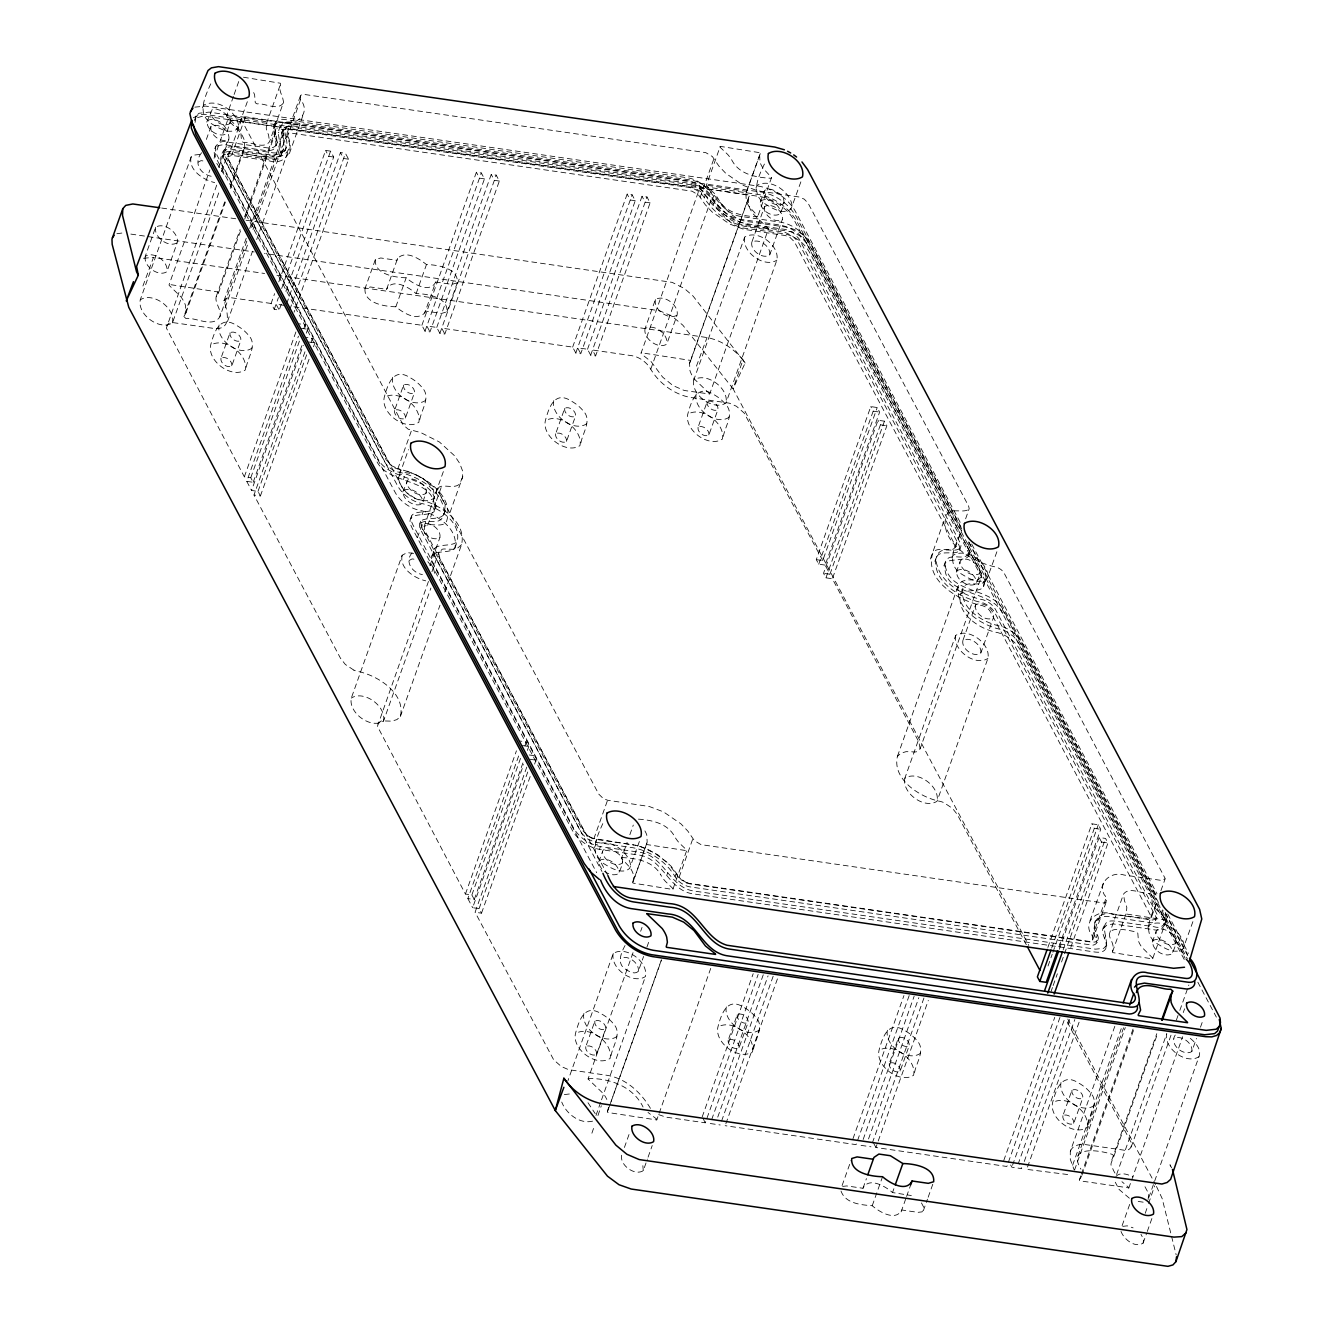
<?xml version="1.0" encoding="UTF-8"?>
<svg xmlns="http://www.w3.org/2000/svg" width="1333" height="1333" viewBox="0 0 1333 1333"><rect width="100%" height="100%" fill="white"/><g stroke="black" fill="none" stroke-linecap="round" stroke-linejoin="round"><path stroke-width="0.75" stroke-dasharray="5 3.75" d="M644.905 830.909A58.235 24.977 19.6 0 1 646.805 835.041L647.171 842.189L632.758 882.513A3.149 1.35 19.6 0 0 633.042 883.096L672.815 889.461L686.762 850.371A3.149 1.35 19.6 0 0 686.445 849.788L679.147 842.839A62.051 26.61 19.6 0 1 674.298 835.924C666.8 822.628 649.971 819.678 636.108 819.012M633.042 952.645L588.07 1078.947L603.382 1093.677A67.683 29.026 19.6 0 1 606.832 1099.492M709.739 393.868L694.426 379.122A67.683 29.026 19.6 0 1 689.927 370.524L689.578 363.226L749.213 195.801A3.649 1.566 19.6 0 0 748.863 195.185L699.875 187.703L641.023 353.228A3.632 1.566 19.6 0 0 641.373 353.928L651.171 361.676L662.651 377.122L672.865 385.504L684.246 390.486L709.689 394.018L768.558 228.709L753.228 213.963A67.683 29.026 19.6 0 1 748.729 205.365L748.396 198.067M224.71 201.9L183.887 316.538L185.854 318.454C195.584 317.071 212.83 328.285 219.862 316.804L246.838 241.023M244.805 147.63L242.689 151.562L244.655 153.295C255.853 156.761 289.461 163.076 276.231 139.798C274.148 135.883 274.181 130.734 277.247 127.518A3.632 1.566 19.6 0 0 276.864 126.818L227.843 119.737A3.649 1.566 19.6 0 0 228.143 120.337L239.69 131.65A67.683 29.026 19.6 0 1 244.322 140.265L244.805 147.63L230.276 188.436M1114.938 1173.04A67.683 29.026 19.6 0 1 1112.289 1167.358C1107.523 1163.026 1117.537 1156.561 1111.939 1154.311C1098.759 1149.846 1066.65 1145.347 1080.913 1169.174M710.722 968.391L656.752 1119.953L607.748 1112.472A3.649 1.566 19.6 0 1 607.415 1111.855L661.351 959.96M689.578 363.226L690.411 360.943A3.649 1.566 19.6 0 0 690.061 360.343L641.173 352.728M183.887 316.538L185.987 312.788L185.504 305.424A67.683 29.026 19.6 0 0 180.888 296.809L169.324 285.495A3.649 1.566 19.6 0 1 169.041 284.879L209.881 169.924M233.425 96.426L226.56 116.038A3.149 1.35 19.6 0 0 226.91 116.638L237.491 127.118A58.235 24.977 19.6 0 1 240.89 133.4L241.506 140.981A3.149 1.35 19.6 0 0 241.84 141.548L243.406 142.448C251.037 141.348 263.501 149.746 269.516 141.781L283.579 102.024L282.246 96.143A62.051 26.61 19.6 0 1 279.963 89.594L280.53 83.796A3.149 1.35 19.6 0 0 280.23 83.213L241.056 76.831M1152.778 958.694L1152.778 958.36A3.149 1.35 19.6 0 0 1152.428 957.76L1141.848 947.263A58.235 24.977 19.6 0 1 1138.449 940.998L1137.832 933.417A3.149 1.35 19.6 0 0 1137.499 932.85L1135.933 931.95C1130.451 930.851 1102.941 923.386 1110.822 939.682A62.051 26.61 19.6 0 1 1113.105 946.23L1112.538 952.029A3.149 1.35 19.6 0 0 1112.838 952.612L1152.578 958.91L1166.508 919.787A3.149 1.35 19.6 0 0 1166.158 919.187L1155.578 908.706A58.235 24.977 19.6 0 1 1152.179 902.424L1151.562 894.843A3.149 1.35 19.6 0 0 1151.229 894.276L1149.663 893.377C1142.031 894.476 1129.584 886.078 1123.552 894.06L1109.822 932.617M607.381 1111.505L608.598 1107.373M240.54 230.876L218.412 293.043C211.131 300.225 222.528 308.839 219.862 316.804M1080.78 1175.839L1079.363 1180.105A3.632 1.566 19.6 0 0 1079.73 1180.805L1128.751 1187.886A3.649 1.566 19.6 0 0 1128.468 1187.286L1121.936 1181.688M745.897 193.635L746.263 200.8A58.235 24.977 19.6 0 0 749.513 207.048L757.494 215.696A3.149 1.35 19.6 0 1 757.761 216.246L756.961 216.812C743.114 216.146 726.252 213.213 718.787 199.9A62.051 26.61 19.6 0 0 713.938 192.985L706.623 186.037A3.149 1.35 19.6 0 1 706.307 185.47L720.253 146.363L760.027 152.728A3.149 1.35 19.6 0 1 760.31 153.312L745.897 193.635L760.26 153.628M759.627 155.061L759.993 162.226A58.235 24.977 19.6 0 0 763.242 168.475L771.224 177.122A3.149 1.35 19.6 0 1 771.49 177.689L757.727 216.546M632.808 882.196L633.841 877.414L633.075 873.598A58.235 24.977 19.6 0 0 629.826 867.35L621.845 858.702A3.149 1.35 19.6 0 1 621.578 858.135L627.11 842.406M720.037 146.73L720.037 146.897A3.149 1.35 19.6 0 0 720.353 147.48L727.668 154.428A62.051 26.61 19.6 0 1 732.5 161.326C739.998 174.64 756.827 177.589 770.691 178.239L771.457 177.989M672.998 889.244L673.032 888.928A3.149 1.35 19.6 0 0 672.715 888.345L665.417 881.396A62.051 26.61 19.6 0 1 660.568 874.498M216.712 185.12L166.392 328.068L244.339 476.814L250.771 477.747L253.17 482.296L246.738 481.363L298.442 336.183M960.976 527.018L811.43 244.789C806.215 235.891 797.017 229.176 786.87 227.227L749.679 221.845C721.77 220.045 717.237 184.737 691.344 180.122L290.661 122.103C265.25 119.553 301.608 157.894 270.516 152.462L233.342 147.08C222.861 144.331 217.779 158.96 222.461 166.542L395.334 492.743C400.133 501.075 408.465 507.256 417.662 509.873C435.108 512.938 459.285 528.135 454.836 548.246C448.538 555.378 424.144 546.763 433.525 564.809L596.667 872.682M223.377 151.112L224.294 159.194L384.837 462.151C387.486 466.75 392.069 470.016 397.001 471.782C417.796 475.781 442.723 489.894 444.472 513.072L445.205 504.757L438.44 491.994M1026.327 944.747L957.261 814.43L952.495 808.365L943.931 802.666A9.731 4.166 19.6 0 0 938.299 801.016C918.904 796.517 892.06 778.955 897.442 756.294L900.925 753.178L906.107 751.662L912.222 751.812A9.731 4.166 19.6 0 0 916.904 751.662L920.103 748.813L981.305 576.972L981.321 573.29L806.432 242.689L799.417 235.608L792.285 231.842L751.545 225.577C734.516 222.294 719.237 210.747 710.922 195.601C706.773 189.703 700.358 185.154 693.21 183.871L292.777 125.885C284.562 123.486 282.713 133.9 287.745 138.665C293.76 148.896 283.312 159.71 272.632 156.244L235.458 150.862C229.376 148.796 225.094 155.778 229.009 160.577L401.733 486.528L406.498 492.593L415.063 498.309A9.731 4.166 19.6 0 0 420.695 499.942C440.107 504.441 466.933 522.003 461.551 544.664L444.172 593.485M246.222 238.274L223.977 300.758C228.06 312.938 232.275 331.884 211.447 328.085L172.574 322.553L168.741 323.319L166.642 325.719M280.696 126.152C271.815 137.599 295.026 162.159 268.133 159.144L228.859 153.578L223.761 154.611L220.995 157.811M428.46 581.438L377.439 726.335L465.434 894.043L471.865 894.976L474.281 899.525L467.85 898.592L519.553 753.412M289.628 126.702C282.846 124.685 280.98 133.167 285.429 137.199C291.177 148.896 279.297 161.376 267.133 157.261L229.959 151.879C224.96 150.212 220.928 155.811 224.844 159.86L397.717 486.062C402.516 494.393 410.847 500.575 420.045 503.174C437.491 506.257 461.668 521.453 457.219 541.565C450.921 548.696 426.527 540.065 435.908 558.127L601.966 871.499M461.551 544.664L458.069 547.78L452.903 549.296L446.772 549.146A9.731 4.166 19.6 0 0 442.089 549.296L438.64 553.262L440.057 558.844L607.948 875.648M920.103 748.813L918.937 742.114L832.375 578.772L886.862 425.744L884.445 421.178L878.014 420.262L823.527 573.29L825.943 577.839L832.375 578.772M1184.221 959.46L1020.095 649.754C1015.296 641.423 1006.965 635.224 997.767 632.625C980.322 629.559 956.144 614.363 960.593 594.251C966.892 587.12 991.285 595.734 981.904 577.689L809.048 251.487C803.832 242.573 794.635 235.858 784.487 233.908L747.296 228.526C719.387 226.743 714.855 191.419 688.961 186.82L288.278 128.801L281.096 129.634L278.314 132.833M983.387 586.42L986.087 578.255L985.204 572.957L968.741 541.665M1114.821 1026.31L1070.316 1151.295L1070.266 1159.243L1074.098 1169.707M1070.316 1151.295C1072.615 1144.897 1080.48 1143.747 1086.362 1144.73L1123.536 1150.112C1129.618 1152.162 1133.9 1145.197 1130.001 1140.381L1066.067 1019.762M226.627 115.571L266.5 121.786A3.149 1.35 19.6 0 1 266.8 122.353L266.25 128.168A62.051 26.61 19.6 0 0 268.533 134.7L269.516 141.781M1166.508 920.137L1126.568 914.055A3.149 1.35 19.6 0 1 1126.268 913.472L1126.818 907.656A62.051 26.61 19.6 0 0 1124.535 901.125L1123.552 894.06M218.412 293.043L218.429 292.677A3.632 1.566 19.6 0 0 218.062 291.977L169.124 284.429M961.46 530.851L807.731 240.74C802.016 231.076 791.719 224.244 780.738 222.194L743.564 216.812C717.037 214.796 712.455 180.605 686.578 177.672L285.895 119.653C258.769 115.338 293.36 152.728 264.384 147.43L227.21 142.048C217.746 138.849 210.731 150.379 216.029 157.994L376.589 460.968C388.57 486.362 438.857 476.731 434.108 511.689C427.06 517.571 402.933 509.856 412.047 527.901L572.607 830.859C578.305 840.523 588.603 847.355 599.583 849.404L636.774 854.786C663.284 856.802 667.866 890.994 693.743 893.943L1094.426 951.962C1123.136 955.894 1087.778 916.204 1116.937 921.386L1154.111 926.768C1165.159 930.267 1169.774 917.004 1162.343 909.939M215.746 146.113L215.479 151.196L217.029 155.211L377.572 458.185C389.769 483.596 438.674 473.715 435.458 508.523M965.625 518.804L969.191 508.656L968.624 506.14L808.081 203.183L804.282 199.167L799.084 197.001L757.461 190.752L743.381 185.437L725.819 173.373L718.92 166.092L712.372 156.544L705.757 152.629L304.241 94.443C299.009 93.16 299.642 100.108 302.508 102.474C309.539 115.471 294.676 126.285 282.546 122.219L245.555 116.837L242.356 117.387L227.993 156.761L228.11 159.11L388.969 462.751C390.719 465.767 393.818 467.866 397.134 468.783C420.278 472.832 454.436 493.51 446.838 520.437C443.589 530.767 422.561 518.72 424.444 529.684L584.987 832.658L587.97 836.058M241.74 118.204L242.156 121.236L403.116 424.894L408.231 429.226L420.761 432.575L439.44 442.006L454.686 455.886L459.685 463.351L462.418 470.482L462.718 476.797L448.988 515.354M274.431 123.719C270.166 133.966 285.995 153.495 263.401 150.229L223.861 144.63L218.045 145.614L214.763 148.913M283.262 128.951C278.847 136.333 289.094 143.248 284.962 150.946M300.425 95.793L286.678 134.366C295.609 147.646 286.612 166.292 268.999 160.793L231.825 155.411L227.993 156.761M436.458 505.74L435.108 508.906C428.043 514.788 403.916 507.073 413.047 525.119L573.59 828.076C579.305 837.741 589.586 844.572 600.583 846.622L637.757 852.004C664.284 854.02 668.866 888.211 694.743 891.144L1095.426 949.163L1103.591 948.396L1106.89 945.097M443.589 514.738C437.957 522.553 414.863 513.038 420.312 529.084L581.555 833.225L587.186 838.724L594.468 842.089L633.025 847.738C650.571 851.004 666.933 862.101 675.714 877.747C679.08 882.446 684.312 885.862 690.011 886.895L1090.694 944.914C1095.959 946.597 1099.675 940.431 1097.875 935.949C1088.494 924.669 1099.692 909.673 1113.205 914.338L1150.379 919.72C1154.911 921.303 1159.143 916.438 1156.028 912.405L995.484 609.448C992.852 604.849 988.253 601.6 983.321 599.833C962.543 595.834 937.599 581.705 935.849 558.527C932.667 582.788 961.576 598.684 982.338 602.616C987.27 604.382 991.852 607.631 994.501 612.23L1155.044 915.188C1158.144 919.22 1153.911 924.086 1149.379 922.503L1112.205 917.121C1092.893 912.905 1091.244 929.484 1097.059 942.648M420.595 521.253L421.311 526.302L582.554 830.426L588.786 836.657L595.451 839.307L634.025 844.955M462.718 476.797L460.568 481.863C457.319 492.194 436.291 480.147 438.174 491.127L598.717 794.085L603.366 798.634L607.715 800.267L649.338 806.515L663.417 811.83L680.98 823.894L687.895 831.159L694.426 840.706L701.041 844.639L1102.558 902.824C1107.79 904.107 1107.156 897.159 1104.291 894.793C1097.292 881.896 1111.972 870.999 1124.069 875.031L1162.026 880.496L1165.209 878.564L1004.099 573.073C1002.349 570.074 999.25 567.958 995.934 567.058C973.073 562.476 938.549 542.481 946.23 515.388C951.595 506.89 962.759 513.838 969.058 509.173M686.445 882.963L1088.828 941.381C1094.06 942.664 1093.427 935.716 1090.561 933.367C1083.562 920.453 1098.242 909.573 1110.339 913.605L1148.296 919.054L1151.479 917.121L990.369 611.63C988.619 608.631 985.52 606.515 982.204 605.615C959.343 601.033 924.819 581.055 932.5 553.961C935.749 543.631 956.777 555.678 954.895 544.697L794.351 241.74L789.703 237.191L785.354 235.558L743.731 229.309L729.651 224.011L712.089 211.93L705.19 204.665L698.642 195.118L692.027 191.186L290.511 133L286.678 134.366M936.749 556.877C940.698 547.763 963.742 559.16 959.027 545.297L797.784 241.173L792.152 235.674L784.87 232.309L746.313 226.643C728.768 223.377 712.405 212.28 703.624 196.634C700.258 191.952 695.026 188.52 689.328 187.503L288.644 129.484L285.045 129.584L282.279 131.734M959.727 550.346L961.01 545.764L960.01 542.514L798.767 238.39L793.135 232.892L785.87 229.526L747.296 223.861C729.751 220.595 713.388 209.498 704.624 193.852C701.258 189.169 696.009 185.737 690.327 184.72M1002.749 613.43C990.769 588.02 940.481 597.667 945.23 562.693C952.279 556.827 976.406 564.525 967.291 546.497M968.558 555.594L970.074 549.563L968.275 543.714M1104.191 925.902C1099.025 933.4 1108.273 940.332 1105.89 947.88M246.222 367.275C248.021 356.944 257.669 344.564 248.455 335.15C245.172 331.184 241.123 327.935 236.624 325.452C220.345 314.905 214.38 330.867 210.631 345.264C207.248 361.01 231.542 378.939 245.255 370.024C248.638 354.278 224.344 336.349 210.631 345.264M419.795 419.545C421.595 409.214 431.242 396.834 422.028 387.436C418.762 383.454 414.713 380.205 410.214 377.722C393.935 367.192 387.953 383.138 384.204 397.534C380.821 413.28 405.115 431.226 418.845 422.294C422.211 406.548 397.934 388.619 384.204 397.534M580.905 442.873C582.704 432.542 592.352 420.162 583.138 410.764C579.855 406.782 575.806 403.532 571.307 401.05C555.028 390.519 549.063 406.465 545.314 420.861C541.931 436.607 566.225 454.553 579.938 445.622C583.321 429.876 559.027 411.947 545.314 420.861M723.319 436.358C725.119 426.027 734.766 413.647 725.552 404.232C722.286 400.267 718.237 397.017 713.738 394.535C697.459 383.987 691.494 399.95 687.728 414.346C684.362 430.092 708.639 448.021 722.369 439.107C725.752 423.361 701.458 405.432 687.728 414.346M611.031 1055.703C612.83 1045.372 622.478 1032.992 613.28 1023.594C609.997 1019.612 605.948 1016.363 601.45 1013.88C585.17 1003.349 579.205 1019.295 575.439 1033.692C572.074 1049.438 596.351 1067.383 610.081 1058.469C613.463 1042.706 589.169 1024.777 575.439 1033.692M753.462 1049.188C755.261 1038.857 764.909 1026.477 755.694 1017.079C752.429 1013.097 748.38 1009.847 743.881 1007.365C727.601 996.834 721.62 1012.78 717.87 1027.176C714.488 1042.923 738.782 1060.868 752.495 1051.937C755.878 1036.191 731.584 1018.262 717.87 1027.176M914.555 1072.515C916.354 1062.184 926.018 1049.804 916.804 1040.407C913.522 1036.424 909.473 1033.175 904.974 1030.692C888.694 1020.162 882.729 1036.108 878.98 1050.504C875.598 1066.25 899.875 1084.196 913.605 1075.264C916.987 1059.518 892.693 1041.59 878.98 1050.504M1088.145 1124.785C1089.944 1114.455 1099.592 1102.074 1090.377 1092.677C1087.111 1088.694 1083.062 1085.445 1078.564 1082.963C1062.284 1072.432 1056.303 1088.378 1052.553 1102.774C1049.171 1118.52 1073.465 1136.466 1087.178 1127.551C1090.561 1111.805 1066.267 1093.86 1052.553 1102.774M699.875 187.703L699.825 188.07A3.632 1.566 19.6 0 0 700.192 188.769L709.972 196.518L721.453 211.98L731.667 220.345L743.064 225.327L768.558 228.709M656.752 1119.953L656.786 1119.587A3.632 1.566 19.6 0 0 656.436 1118.887L648.005 1112.438M276.964 275.281L707.023 337.549C721.253 340.215 733.817 348.813 743.014 359.793L733.067 388.769L1028.826 945.48M591.902 1133.2L594.585 1125.335M597.967 1115.521L601.333 1105.707M1145.23 1213.313L1147.93 1205.465M1148.596 1203.499L1154.661 1185.837M145.264 256.269C143.164 266.1 158.327 277.297 166.892 271.732L177.222 242.723C179.322 232.892 164.176 221.695 155.611 227.26L145.264 256.269C153.828 250.704 168.991 261.901 166.892 271.732M155.611 227.26C153.495 237.091 168.658 248.288 177.222 242.723M961.743 529.084L796.151 216.463C788.903 204.182 776.289 194.985 762.259 192.219L209.014 112.122L199.034 113.255L196.101 115.888L195.035 122.786M199.767 154.428L193.102 155.211L191.119 156.977L140.265 299.808C137.116 314.455 159.71 331.134 172.474 322.836L219.845 189.803M191.119 156.977C188.053 170.007 203.516 180.055 214.68 182.571M201.633 152.745C193.202 162.709 200.217 174.223 211.364 176.306M210.964 126.518C209.214 134.65 221.745 143.897 228.826 139.298C230.576 131.167 218.045 121.92 210.964 126.518L205.632 141.498M172.474 322.836C175.606 308.19 153.028 291.51 140.265 299.808M219.079 325.002C215.896 339.848 238.79 356.761 251.737 348.346L252.637 345.747M220.961 358.194C219.912 363.109 227.493 368.708 231.775 365.925L240.806 340.532C241.873 335.616 234.291 330.017 230.009 332.817L220.961 358.194C225.244 355.411 232.825 361.01 231.775 365.925M230.009 332.817C228.943 337.732 236.524 343.314 240.806 340.532M365.025 288.561C363.576 303.374 385.354 306.657 395.851 306.773C403.083 312.755 416.562 321.486 424.727 312.922L435.708 282.029L451.937 284.379L457.302 282.796C458.752 267.983 436.957 264.717 426.46 264.584C419.228 258.602 405.749 249.888 397.601 258.435L386.603 289.328L370.391 286.978L365.025 288.561L375.356 259.552L380.721 257.969L396.934 260.318L397.601 258.435M375.356 259.552C373.906 274.365 395.684 277.631 406.182 277.764C413.147 283.946 429.809 293.793 435.708 282.029M392.668 377.272C389.486 392.119 412.38 409.031 425.31 400.616L426.21 398.017M394.551 410.481C393.485 415.396 401.066 420.995 405.349 418.195L414.396 392.818C415.446 387.903 407.865 382.304 403.582 385.087L394.551 410.481C398.834 407.698 406.398 413.297 405.349 418.195M403.582 385.087C402.533 390.002 410.114 395.601 414.396 392.818M424.727 312.922L425.377 311.056L441.606 313.405L446.955 311.822C448.421 297.009 426.627 293.727 416.129 293.61C409.181 287.428 392.502 277.564 386.603 289.328M413.63 553.395L407.115 552.612L402.166 555.244L351.312 698.075C348.18 712.722 370.757 729.401 383.521 721.103L430.892 588.07M402.166 555.244C399.1 568.275 414.563 578.322 425.727 580.838M412.014 552.878C404.232 561.959 412.613 573.007 422.411 574.573M422.011 524.785C420.278 532.917 432.808 542.164 439.89 537.566C441.623 529.434 429.093 520.187 422.011 524.785L416.679 539.765M383.521 721.103C386.67 706.457 364.076 689.778 351.312 698.075M377.706 723.986L380.905 721.136A9.731 4.166 19.6 0 1 385.587 720.986L391.702 721.153L396.884 719.62L400.367 716.504C405.749 693.843 378.922 676.298 359.51 671.782A9.731 4.166 19.6 0 1 353.878 670.149M553.762 400.6C550.579 415.446 573.473 432.359 586.42 423.944L587.32 421.345M555.644 433.808C554.595 438.724 562.176 444.322 566.458 441.523L575.489 416.146C576.556 411.231 568.974 405.632 564.692 408.415L555.644 433.808C559.927 431.026 567.508 436.624 566.458 441.523M564.692 408.415C563.626 413.33 571.207 418.929 575.489 416.146M645.055 328.618C642.939 338.482 658.169 349.729 666.767 344.147L677.097 315.121C679.213 305.257 663.984 294.01 655.386 299.592L645.055 328.618C653.653 323.019 668.883 334.266 666.767 344.147M655.386 299.592C653.27 309.473 668.5 320.72 677.097 315.121M693.793 379.955C690.644 394.601 713.238 411.28 726.002 402.983L776.856 260.168C779.988 245.522 757.411 228.843 744.647 237.141L693.793 379.955C706.557 371.657 729.134 388.336 726.002 402.983M744.647 237.141C741.515 251.77 764.092 268.45 776.856 260.168M696.193 394.085C693.01 408.931 715.904 425.844 728.834 417.429L729.734 414.83M751.812 242.256C750.079 250.387 762.609 259.635 769.691 255.036L782.354 219.445C784.104 211.314 771.574 202.066 764.492 206.665L751.812 242.256C758.894 237.657 771.424 246.905 769.691 255.036M764.492 206.665C762.743 214.796 775.273 224.044 782.354 219.445M698.075 427.276C697.009 432.192 704.59 437.791 708.873 435.008L717.92 409.614C718.97 404.715 711.389 399.117 707.107 401.899L698.075 427.276C702.358 424.494 709.939 430.092 708.873 435.008M707.107 401.899C706.057 406.815 713.638 412.414 717.92 409.614M583.904 1013.43C580.721 1028.276 603.616 1045.189 616.546 1036.774L617.462 1034.191M613.23 953.512C610.081 968.158 632.675 984.837 645.439 976.556C648.571 961.909 625.993 945.23 613.23 953.512L567.941 1080.696M585.787 1046.638C584.72 1051.554 592.302 1057.152 596.584 1054.37L605.632 1028.976C606.682 1024.061 599.1 1018.462 594.818 1021.245L585.787 1046.638C590.069 1043.856 597.651 1049.454 596.584 1054.37M594.818 1021.245C593.768 1026.16 601.35 1031.759 605.632 1028.976M625.06 945.53C620.795 953.212 616.396 964.392 626.243 969.674C629.543 971.807 634.841 974.723 638.257 971.424L643.606 956.444M638.257 971.424C640.007 963.292 627.476 954.045 620.395 958.644M621.645 1155.228C619.545 1165.059 634.708 1176.256 643.272 1170.674L647.405 1159.077M643.272 1170.674L642.739 1164.442M726.335 1006.915C723.153 1021.761 746.047 1038.674 758.977 1030.259L759.877 1027.66M728.201 1040.123C727.151 1045.039 734.733 1050.637 739.015 1047.838L748.063 1022.461C749.113 1017.546 741.531 1011.947 737.249 1014.73L728.201 1040.123C732.484 1037.341 740.065 1042.939 739.015 1047.838M737.249 1014.73C736.199 1019.645 743.781 1025.244 748.063 1022.461M981.305 576.972L978.105 579.822A9.731 4.166 19.6 0 1 973.423 579.972L967.291 579.822L962.126 581.338L958.644 584.454C953.262 607.115 980.088 624.677 999.5 629.176A9.731 4.166 19.6 0 1 1005.132 630.826L1013.697 636.524L1018.445 642.589L1185.354 957.561M985.77 579.738C981.288 588.686 968.291 579.222 962.976 587.553C958.61 608.798 984.221 623.511 1002.466 626.627C1010.681 629.676 1018.112 635.391 1022.478 643.056L1156.494 895.959M904.84 778.222C901.708 792.868 924.286 809.548 937.049 801.25L987.903 658.435C991.052 643.789 968.458 627.11 955.694 635.408L904.84 778.222C917.604 769.924 940.198 786.603 937.049 801.25M955.694 635.408C952.562 650.037 975.139 666.717 987.903 658.435M962.876 640.523C961.126 648.654 973.657 657.902 980.738 653.303L993.418 617.712C995.151 609.581 982.621 600.333 975.539 604.932L962.876 640.523C969.957 635.924 982.488 645.172 980.738 653.303M975.539 604.932C973.806 613.063 986.337 622.311 993.418 617.712M887.428 1030.242C884.246 1045.089 907.14 1062.001 920.087 1053.587L920.986 1050.987M889.311 1063.451C888.261 1068.366 895.843 1073.965 900.125 1071.165L909.156 1045.788C910.222 1040.873 902.641 1035.274 898.359 1038.057L889.311 1063.451C893.593 1060.668 901.175 1066.25 900.125 1071.165M898.359 1038.057C897.292 1042.973 904.874 1048.571 909.156 1045.788M841.023 1191.069C845.455 1203.616 861.085 1204.865 872.232 1205.732C879.197 1211.897 895.859 1221.761 901.758 1209.997L917.97 1212.347L922.103 1211.864L923.719 1207.215L921.336 1202.699M1061.018 1082.513C1057.835 1097.359 1080.73 1114.271 1093.66 1105.857L1094.56 1103.274M1062.884 1115.721C1061.834 1120.636 1069.416 1126.235 1073.698 1123.452L1082.746 1098.059C1083.796 1093.143 1076.214 1087.545 1071.932 1090.327L1062.884 1115.721C1067.166 1112.938 1074.748 1118.537 1073.698 1123.452M1071.932 1090.327C1070.882 1095.243 1078.464 1100.841 1082.746 1098.059M1175.256 1035.041C1168.724 1044.239 1183.504 1056.669 1191.785 1051.57L1196.467 1038.457M1191.785 1051.57C1193.535 1043.439 1181.005 1034.191 1173.923 1038.79M1148.096 1199.517L1148.729 1193.785L1144.864 1186.503M1148.796 1197.567L1198.967 1056.702C1202.099 1048.621 1194.151 1041.356 1188.419 1036.807M1121.003 1231.425C1123.919 1239.29 1135 1248.404 1143.147 1243.089L1143.564 1239.223L1140.965 1234.308M746.53 192.185L746.58 191.885A3.149 1.35 19.6 0 0 746.297 191.285L706.323 185.154M646.538 843.639L646.488 843.939A3.149 1.35 19.6 0 0 646.772 844.539L686.745 850.687M842.639 1186.403L846.772 1185.937L862.984 1188.27C868.883 1176.522 885.545 1186.37 892.51 1192.552L911.339 1195.551M1081.58 1176.273L1079.397 1179.738M196.101 115.888L194.518 120.303L197.451 117.687L201.816 116.388L207.431 116.538L760.693 196.651C774.723 199.4 787.32 208.598 794.585 220.878L1185.187 958.294M247.338 101.708L237.557 128.668C230.626 134.5 220.678 129.318 214.113 125.269C195.185 115.055 204.832 97.176 211.797 81.53M206.732 122.103L212.247 109.439L216.329 109.039L221.545 110.772L228.426 116.221L230.609 120.32L226.427 133.783C218.995 138.315 205.215 129.351 207.348 120.67C214.813 116.321 226.243 124.219 227.043 132.35M234.108 94.493L240.29 77.131M214.03 158.26L227.943 119.27M226.077 144.83L227.06 142.031M218.829 167.391L228.826 139.298M221.578 171.457L227.843 153.878M231.675 155.394L245.405 116.837M230.242 186.353L242.689 151.379M185.987 312.788L225.427 202.033M266.5 123.486L280.513 84.112M216.213 296.509L240.073 229.493M244.589 216.846L275.364 130.401M244.689 219.212L277.214 127.885M274.715 135.599L275.714 132.817M276.131 145.697L277.131 142.914M279.797 141.581L282.179 134.883M249.704 228.51L285.162 128.918M282.979 136.799L283.979 134.016M251.687 227.426L278.664 151.645M225.194 307.573L248.138 243.123M253.02 229.459L286.395 135.733M287.112 137.399L300.841 98.825M281.83 153.595L284.212 146.913M227.493 321.52L252.52 251.221M256.686 239.507L288.678 149.679M289.378 153.562L303.108 115.005M281.296 304.191L279.197 310.072L274.248 309.356L271.116 303.457L274.615 293.643M278.797 281.88L325.602 150.429L330.567 151.146L333.683 157.044L285.495 292.41M274.248 309.356L278.43 297.592M281.663 288.478L330.567 151.146M286.678 303.641L340.482 152.579L345.43 153.295L348.563 159.194L294.076 312.222M289.811 309.556L345.43 153.295M244.339 476.814L296.026 331.634M250.771 477.747L299.658 340.415M303.857 328.634L305.257 324.719L298.825 323.786M253.17 482.296L302.074 344.964M306.273 333.183L307.673 329.268L305.257 324.719M304.974 351.795L253.986 495.01L260.418 495.943L258.002 491.394L251.57 490.461L303.274 345.28M258.002 491.394L306.907 354.061M311.089 342.298L312.489 338.365L306.057 337.432M260.418 495.943L309.306 358.61M313.505 346.847L314.905 342.914L312.489 338.365M395.851 306.773L406.182 277.764M416.129 293.61L426.46 264.584M421.894 325.285L476.381 172.257L481.33 172.973L484.462 178.872L429.976 331.9L425.01 331.184L421.894 325.285L290.944 306.323M425.01 331.184L481.33 172.973M436.757 327.435L491.244 174.406L496.209 175.123L499.342 181.038L444.839 334.066L439.89 333.35L436.757 327.435L426.843 326.002L429.976 331.9M446.955 311.822L457.302 282.796M439.89 333.35L496.209 175.123M397.817 468.899L411.547 430.342M399.683 472.432L400.666 469.649L392.152 466.033L385.837 459.368L225.294 156.411C222.178 152.379 226.41 147.513 230.942 149.096L268.116 154.478C274.465 155.428 282.896 154.761 285.945 148.163M443.356 471.599L433.575 498.559C420.245 506.307 399.867 492.244 398.45 477.714L408.481 449.554M403.416 479.48L404.399 476.697M402.749 491.994L408.265 479.33L412.347 478.947L417.562 480.68L422.511 484.062L426.627 490.227L422.444 503.674C415.013 508.223 401.233 499.258 403.366 490.561C410.831 486.228 422.261 494.11 423.061 502.241M410.781 518.804L411.764 516.021M422.094 514.721L423.078 511.939M424.027 526.652L437.757 488.095M427.693 525.285L441.423 486.728M432.042 556.078L434.425 549.379M429.876 565.659L439.89 537.566M431.942 571.674L438.89 552.145M454.836 548.246L457.219 541.565M400.367 716.504L439.99 605.199M572.657 347.113L627.16 194.085L632.109 194.801L635.241 200.716L580.755 353.745L575.789 353.012L572.657 347.113L441.723 328.151L444.839 334.066M575.789 353.012L632.109 194.801M587.536 349.263L642.023 196.251L646.988 196.967L650.104 202.866L595.618 355.894L590.669 355.178L587.536 349.263L577.622 347.83L580.755 353.745M590.669 355.178L646.988 196.967M700.192 197.201L713.921 158.644M704.324 197.801L705.307 195.018M650.771 369.191L711.955 197.351M712.588 199L713.572 196.218M465.434 894.043L516.438 750.829M713.522 204.382L715.904 197.701M471.865 894.976L521.47 755.678M524.952 745.863L526.352 741.948L519.92 741.015M474.281 899.525L523.186 762.193M527.368 750.429L528.768 746.497L526.352 741.948M526.785 767.075L475.081 912.255L481.513 913.172L479.097 908.623L472.665 907.69L523.669 764.476M479.097 908.623L528.001 771.29M481.513 913.172L531.117 773.89M534.6 764.076L535.999 760.16L533.6 755.594L527.168 754.678M690.427 361.293L749.229 196.151M800.866 181.855L791.086 208.814C784.154 214.646 774.206 209.464 767.641 205.415C749.679 195.651 757.277 178.689 764.659 163.559M760.26 202.249L764.525 190.569C769.408 186.87 776.006 191.052 780.022 194.318C787.236 199.3 782.821 207.698 779.955 213.93C772.523 218.462 758.744 209.498 760.876 200.816C768.341 196.468 779.772 204.366 780.571 212.497M593.835 838.807L607.565 800.233M595.701 842.323L596.684 839.54M639.373 841.506L629.593 868.466C622.661 874.298 612.713 869.099 606.148 865.067C587.22 854.853 596.867 836.974 603.832 821.328M599.433 849.371L600.417 846.588M598.767 861.884L603.033 850.204C607.915 846.522 614.513 850.704 618.529 853.97C625.744 858.935 621.328 867.35 618.462 873.582C611.031 878.114 597.251 869.149 599.383 860.468C606.848 856.119 618.279 864.001 619.079 872.149M629.859 834.708L633.292 825.06M633.442 880.763L647.171 842.189M640.656 931.284L642.039 927.385M666.75 875.398L667.75 872.598M646.938 947.063L649.604 939.582M675.015 876.581L676.014 873.798M679.147 877.181L692.877 838.624M595.968 1115.454L600.85 1101.758M601.533 1099.808L645.439 976.556M608.231 1109.589L661.501 959.977M825.144 565.109L818.712 564.176L816.296 559.627L870.782 406.598L877.214 407.531L879.63 412.08L825.144 565.109L829.959 574.206L823.527 573.29M818.712 564.176L873.198 411.147L870.782 406.598M816.296 559.627L822.728 560.56L877.214 407.531M825.943 577.839L880.43 424.81L878.014 420.262M624.411 1147.48L629.909 1132M829.959 574.206L884.445 421.178M648.088 1157.144L652.22 1145.53M702.191 1116.921L753.195 973.69M658.652 1114.621L665.8 1117.104L705.324 1122.819L758.144 974.423M711.672 1119.62L763.376 974.44M717.754 1117.104L768.058 975.856M721.586 1121.053L773.29 975.873M725.852 1123.736L777.539 978.555M930.351 559.027L944.081 520.47M943.881 565.875L946.213 559.91C952.229 552.662 964.642 561.626 969.558 552.812M955.311 547.73L961.493 530.384M996.884 551.762L987.103 578.705C980.172 584.554 970.224 579.355 963.659 575.323C944.73 565.092 954.378 547.23 961.343 531.584M956.278 572.14L960.543 560.46C965.425 556.777 972.024 560.96 976.039 564.226C983.254 569.191 978.839 577.606 975.973 583.821C968.541 588.37 954.761 579.405 956.894 570.707C964.359 566.375 975.789 574.256 976.589 582.404M897.442 756.294L958.644 584.454M960.593 594.251L962.976 587.553M852.97 1138.749L903.957 995.534M909.189 995.551L856.086 1144.647L725.152 1125.685M842.089 1185.57L851.054 1160.426M863.151 1139.482L914.138 996.268M868.533 1138.932L918.837 997.684M872.365 1142.881L924.052 997.701M1059.968 1017.379L1006.865 1166.475L875.914 1147.513L928.318 1000.383M862.984 1188.27L866.433 1178.605M872.232 1205.732L882.563 1176.706M892.51 1192.552L893.893 1188.686M901.108 1211.864L905.923 1198.334M906.573 1196.451L910.756 1184.787M923.336 1210.764L927.468 1199.167M928.168 1197.217L933.667 1181.754M1047.871 947.43L1091.894 823.827L1098.325 824.76L1100.725 829.309L1058.119 948.996M1051.687 948.063L1094.293 828.393L1091.894 823.827M1048.021 966.025L1052.204 954.245M1052.903 952.279L1098.325 824.76M1059.302 949.313L1099.125 837.491L1105.557 838.424L1107.973 842.973L1069.549 950.879M1063.117 949.946L1101.541 842.039L1099.125 837.491M1051.071 991.452L1052.453 987.52M1053.153 985.554L1057.352 973.79M1061.535 962.009L1105.557 838.424M1003.732 1160.576L1054.736 1017.362M1089.961 920.836L1103.691 882.263M1094.376 923.452L1095.376 920.67M1092.227 936.999L1105.957 898.442M1012.53 1165.242L1064.917 1018.095M1092.643 940.032L1106.39 901.475M1096.359 937.599L1097.342 934.816M1069.599 1019.512L1018.612 1162.726L1021.745 1168.641L1011.83 1167.191L1009.481 1162.776M1024.261 1161.493L1074.831 1019.528M1104.624 938.799L1105.607 935.999M1079.097 1022.211L1026.693 1169.358L1070.632 1174.906M1112.555 951.712L1126.568 912.339M1151.329 917.621L1156.827 902.208M1160.943 890.627L1165.075 879.064M1192.902 921.653L1183.121 948.613C1176.189 954.445 1166.242 949.246 1159.677 945.214C1140.748 935 1150.396 917.121 1157.361 901.475M1155.744 920.253L1156.744 917.454M1072.615 1165.242L1121.286 1028.543M1152.295 942.031L1156.561 930.351C1161.443 926.668 1168.041 930.851 1172.057 934.116C1179.272 939.082 1174.856 947.496 1171.99 953.728C1164.559 958.26 1150.779 949.296 1152.912 940.615C1160.377 936.266 1171.807 944.147 1172.607 952.295M1077.93 1155.978L1123.602 1027.743M1074.531 1170.091L1125.285 1027.543M1081.463 1173.906L1133.35 1028.176M1081.929 1175.289L1133.816 1029.559M1111.805 1159.977L1156.777 1033.692M1113.905 1156.244L1157.494 1033.825M1116.587 1174.54L1166.758 1033.675C1163.609 1048.305 1186.203 1065 1198.967 1056.702M1131.167 1147.08L1171.49 1033.825M1176.356 1020.145L1179.138 1012.347M1179.838 1010.397L1188.869 985.004M1183.254 1012.563L1184.604 1008.814M1128.734 1188.22L1182.704 1036.674M1122.119 1225.627L1129.701 1204.349M1200.466 1027.226L1203.132 1019.728M1143.147 1243.089L1146.58 1233.408M1147.28 1231.475L1152.095 1217.945M142.931 285.978L153.495 257.402L264.617 273.482M696.459 366.142L707.023 337.549M588.07 1078.947L588.836 1078.58C610.297 1078.114 633.325 1086.845 643.056 1107.023M202.433 107.823L203.516 105.274C216.846 97.526 237.241 111.589 238.64 126.118M230.692 122.103L230.076 123.536C222.611 127.868 211.181 119.987 210.381 111.839M398.45 477.714L399.533 475.181L405.032 472.598L413.613 473.832M426.71 491.994L426.093 493.427C418.629 497.759 407.198 489.877 406.398 481.746M445.472 510.289L442.589 517.521C437.091 525.985 425.394 517.721 419.612 524.036M755.961 187.97L757.044 185.42C770.374 177.689 790.769 191.752 792.169 206.265M784.221 202.249L783.604 203.682C776.139 208.015 764.709 200.133 763.909 191.985M594.468 847.621L595.551 845.072C608.881 837.324 629.276 851.387 630.676 865.917M622.728 861.901L622.111 863.317C614.646 867.666 603.216 859.785 602.433 851.637M934.85 561.31L937.732 554.095C943.247 545.614 954.928 553.878 960.726 547.563M951.979 557.877L953.062 555.328C966.392 547.58 986.787 561.643 988.186 576.173M980.238 572.14L979.622 573.573C972.157 577.922 960.726 570.024 959.927 561.893M1147.996 927.768L1149.079 925.219C1162.409 917.471 1182.804 931.534 1184.204 946.063M1176.256 942.048L1175.639 943.464C1168.175 947.813 1156.744 939.932 1155.961 931.784M246.038 220.245L672.199 282.379L684.562 288.611L693.143 296.159L745.147 363.043L733.067 388.769L682.813 325.169L671.815 316.038L659.468 310.739L264.484 253.437M223.977 300.758L226.06 298.342L229.893 297.576L271.116 303.457M283.246 103.208C277.231 111.189 264.767 102.774 257.136 103.891L255.569 102.991A3.149 1.35 19.6 0 1 255.236 102.424L254.62 94.843A58.235 24.977 19.6 0 0 252.62 90.694M273.448 126.502L276.731 123.219L282.546 122.219M1103.207 928.684L1106.857 925.035L1113.322 923.936L1153.112 929.551C1161.276 932.4 1168.891 923.636 1163.309 916.388M1098.059 939.865L1095.293 942.031L1091.694 942.131L689.611 883.829L681.38 879.947L670.916 866.033L658.302 855.136L646.088 848.438L635.608 845.089M621.611 857.835L622.378 857.586C636.224 858.235 653.087 861.185 660.551 874.498M193.368 117.754L200.283 114.438L206.282 114.588L759.81 194.735C775.023 197.767 788.703 207.748 796.617 221.061L1187.336 958.71M198.284 162.109L201.033 160.643L205.432 161.276M409.348 560.377L412.08 558.91L416.479 559.543M1115.904 1176.489C1120.453 1171.524 1128.068 1174.49 1133.2 1176.939M194.818 107.14L205.699 106.107L759.227 186.253C773.856 188.986 787.57 198.084 795.168 210.964L960.96 523.802M143.447 258.252L153.495 257.402M564.359 1094.576L571.024 1093.793M592.585 1121.153C579.772 1124.385 566.208 1113.705 561.743 1102.074M1122.769 1226.36L1127.251 1225.843L1133.1 1227.86M116.887 233.708L122.486 232.975M1143.164 1202.166L1135.233 1201.016M284.912 122.436L685.595 180.455C711.472 183.387 716.054 217.596 742.564 219.612L779.755 224.994C790.736 227.043 801.033 233.858 806.732 243.539M333.683 157.044L328.734 156.328L325.602 150.429M348.563 159.194L343.597 158.477L340.482 152.579M484.462 178.872L479.513 178.155L476.381 172.257M499.342 181.038L494.376 180.322L491.244 174.406M635.241 200.716L630.276 200L627.16 194.085M650.104 202.866L645.155 202.149L642.023 196.251M161.743 208.048L235.758 218.762M130.851 234.091L254.203 251.954M283.996 305.324L276.064 304.174L279.197 310.072M301.241 328.335L307.673 329.268M873.198 411.147L879.63 412.08M308.473 341.981L314.905 342.914M880.43 424.81L886.862 425.744M522.336 745.564L528.768 746.497M1094.293 828.393L1100.725 829.309M529.568 759.227L535.999 760.16M1101.541 842.039L1107.973 842.973M710.272 1123.536L720.187 1124.969M861.051 1145.364L870.966 1146.797M637.907 845.705L591.402 838.09M640.223 846.422L654.37 852.953L667.25 862.451M407.032 471.132L418.362 475.831M686.695 882.863L678.58 877.281L668.799 864.051M353.878 670.149L345.314 664.434L340.548 658.369L253.986 495.01M591.052 837.641L588.17 835.941M416.496 475.115L425.71 480.58M1129.351 1198.184L1119.137 1189.503L1115.271 1182.221M422.978 478.564L434.058 487.178M427.16 481.88L433.125 489.261L434.658 496.009M216.762 163.392L223.944 174.29M427.81 561.66L433.592 568.991L435.274 575.723M588.003 1102.741L595.201 1113.638M650.454 1108.356C641.006 1092.527 626.243 1078.614 607.465 1075.381L568.475 1069.633L561.326 1066.517L553.662 1059.785L475.081 912.255M743.014 359.793L745.147 363.043M971.69 544.047L1156.977 893.71M1167.708 913.938L1188.469 953.478M1165.242 912.455L1187.57 954.595M968.574 541.948L1156.561 896.859M1165.325 913.422L1187.736 955.711M1158.46 902.591L1003.749 610.647C990.969 585.754 948.146 595.201 944.864 563.093M1197.85 982.204L1216.362 1017.146M1171.64 1167.858L1169.991 1164.759L1171.174 1167.725M1067.8 1019.062L1155.494 1184.62M1156.477 1186.453L1162.126 1198.417L1176.189 1254.97M822.728 560.56L744.147 413.03L736.482 406.282L729.334 403.166L690.344 397.434C673.332 394.135 658.052 382.588 649.721 367.441C645.572 361.543 639.173 356.994 632.009 355.711L592.485 349.996L595.618 355.894M873.582 1143.097L875.914 1147.513M702.974 1118.387L705.324 1122.819M246.738 481.363L251.57 490.461M467.85 898.592L472.665 907.69"/><path stroke-width="1.5" d="M1137.449 1006.548C1138.332 1012.214 1131.834 1014.93 1127.151 1013.697L726.468 955.678C700.608 950.996 696.026 915.771 668.133 913.955L630.942 908.573C616.246 906.007 605.682 893.377 600.55 880.013M1194.785 981.571C1195.651 987.236 1189.169 989.952 1184.47 988.736L1144.43 983.087L1137.416 984.487L1134.466 987.136M1162.343 1020.228L1172.723 991.085L1170.757 989.169C1161.743 990.502 1140.765 978.355 1136.349 992.585M1172.723 991.085L1170.607 994.835L1171.09 1002.199A67.683 29.026 19.6 0 0 1175.723 1010.814L1187.27 1022.128A3.649 1.566 19.6 0 1 1187.57 1022.728L1138.549 1015.646A3.632 1.566 19.6 0 1 1138.165 1014.946L1140.598 1010.081L1139.182 1002.666M1186.337 959.393C1191.652 963.692 1197.234 980.605 1184.737 978.272L1147.563 972.873C1133.65 968.491 1125.752 984.97 1134.6 995.101C1137.432 999.95 1132.384 1004.915 1127.401 1003.232L727.002 945.247C702.924 938.182 697.792 904.757 668.649 903.541L631.475 898.159C619.912 896.226 611.93 886.028 607.948 875.648M1219.278 1019.495L1221.228 1028.459L1170.641 1179.355L1167.125 1182.488L1161.909 1184.037L601.999 1103.741C586.67 1100.691 572.623 1091.177 563.876 1078.247L555.294 1110.556L607.481 1176.173L619.029 1184.737L631.209 1189.036L1167.925 1266.333L1172.94 1264.934L1175.923 1261.651L1186.937 1229.559L1172.457 1169.408M784.404 149.796L774.856 147.063L218.479 66.65L211.414 67.85L208.031 70.482L189.853 113.555L192.119 123.636L584.154 863.434L590.336 871.782L599.333 879.413M1189.469 960.96L1201.766 919.004L1199.617 909.339L807.598 169.558L801.966 161.943M159.677 207.748L132.817 203.966L125.752 205.382L122.786 208.664L111.972 239.14L112.172 244.356L128.768 307.323L555.294 1110.556L563.876 1087.311M122.786 208.664L122.519 215.346L136.566 271.882L138.315 275.181L126.235 300.908L133.467 281.68M1175.923 1261.651L1176.522 1256.836M191.819 120.087L191.285 127.985L193.568 133.733L615.663 930.284C623.577 943.597 637.257 953.578 652.47 956.594L1205.815 1036.724L1211.814 1036.874L1216.579 1035.474L1219.795 1032.592L1221.228 1028.459M1218.879 1027.226L1217.562 1031.009L1214.63 1033.625L1204.649 1034.775L651.587 954.695C637.557 951.945 624.96 942.731 617.696 930.451L195.734 134.166L193.202 124.086M867.8 1174.74L873.965 1157.394L878.897 1154.061L890.361 1155.711L902.841 1163.542C913.338 1163.659 935.133 1166.942 933.667 1181.754L928.301 1183.337L912.089 1180.988L910.706 1184.854M912.089 1180.988C906.19 1192.735 889.528 1182.888 882.563 1176.706C872.065 1176.572 850.271 1173.307 851.737 1158.494L857.102 1156.911L873.315 1159.26M895.259 1184.82L902.841 1163.542M1047.171 949.396L1037.391 976.856L1039.807 981.405L1046.238 982.338L1057.419 950.946M1039.807 981.405L1050.987 950.029M1044.639 990.519L1058.602 951.279M1047.738 993.102L1062.418 951.912M1054.17 994.035L1068.849 952.828M1123.169 1002.883L1131.517 979.438M1129.634 1005.115L1133.8 993.385M1161.61 1020.095L1170.607 994.835M191.569 120.653L136.616 266.45L138.315 275.181M112.455 237.674L114.188 235.291M1186.253 1232.642L1181.804 1236.607L1174.023 1237.124L639.223 1159.577L626.893 1154.278L615.879 1145.147L563.876 1078.247M190.436 111.522L192.935 108.29M1184.52 967.241L1173.64 968.291L613.33 886.495M787.57 151.262L790.686 152.978M793.702 154.911L796.584 157.027M1189.519 958.26C1196.584 963.992 1202.549 985.054 1186.853 982.038L1149.679 976.656C1118.587 971.224 1154.945 1009.564 1129.534 1007.015L728.851 948.996C702.991 944.314 698.409 909.073 670.499 907.273L633.325 901.891C618.629 899.325 608.065 886.678 602.933 873.332M1189.686 959.393L1220.062 1018.112L1220.461 1022.794L1219.145 1026.577L1216.196 1029.209L1206.232 1030.359L653.17 950.279C639.124 947.513 626.527 938.315 619.278 926.035L589.069 869.033M1027.293 946.58L1039.94 970.441M646.872 913.788L662.201 928.518A67.683 29.026 19.6 0 1 666.7 937.116L667.4 942.214L666.217 946.697A3.649 1.566 19.6 0 0 666.567 947.313L715.604 954.428A3.632 1.566 19.6 0 0 715.238 953.728L705.457 945.98L693.976 930.517L683.762 922.153L672.365 917.154L646.938 913.638M633.075 923.053C631.325 931.184 643.856 940.431 650.937 935.833C652.687 927.701 640.157 918.454 633.075 923.053M631.975 1126.202C629.876 1136.033 645.039 1147.23 653.603 1141.665C655.703 1131.834 640.54 1120.636 631.975 1126.202M1186.603 1003.199C1184.854 1011.33 1197.384 1020.578 1204.465 1015.979C1206.215 1007.848 1193.668 998.6 1186.603 1003.199M1131.767 1198.55C1129.651 1208.414 1144.864 1219.662 1153.478 1214.063C1155.594 1204.199 1140.365 1192.952 1131.767 1198.55M214.88 73.348C211.097 88.844 235.658 104.84 248.921 96.742C252.72 81.246 228.143 65.267 214.88 73.348M410.897 443.256C407.115 458.752 431.675 474.731 444.939 466.633C448.738 451.154 424.161 435.158 410.897 443.256M768.408 153.512C764.625 168.991 789.186 184.987 802.449 176.889C806.248 161.393 781.671 145.414 768.408 153.512M606.915 813.147C603.133 828.643 627.693 844.639 640.956 836.541C644.755 821.045 620.178 805.049 606.915 813.147M964.425 523.402C960.643 538.899 985.204 554.878 998.467 546.797C1002.266 531.3 977.689 515.304 964.425 523.402M1160.443 893.293C1156.661 908.789 1181.221 924.785 1194.485 916.687C1198.284 901.191 1173.707 885.195 1160.443 893.293"/></g></svg>
